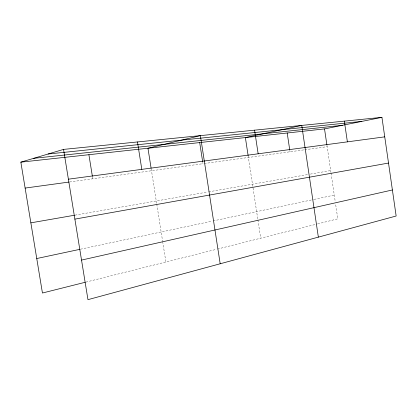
<?xml version="1.0" encoding="UTF-8"?>
<svg xmlns="http://www.w3.org/2000/svg" width="417" height="417" viewBox="0 0 417 417"><rect width="100%" height="100%" fill="white"/><g stroke="black" fill="none" stroke-linecap="round" stroke-linejoin="round"><path stroke-width="0.31" stroke-dasharray="2.08 1.56" d="M85.855 282.116L216.204 249.371M217.46 249.058L317.087 224.028M317.712 223.872L337.786 218.831L335.607 204.075M80.507 249.199L211.846 221.192M213.108 220.927L313.443 199.535M314.074 199.399L334.283 195.088M74.977 215.156L207.343 192.07M208.615 191.846L307.772 174.551M310.316 174.108L330.671 170.558M69.587 181.984L202.959 163.704L202.761 162.427M204.236 163.532L304.097 149.844M304.738 149.755L327.147 146.685M92.475 176.902L92.782 178.804M151.204 168.828L156.667 203.506M156.766 204.142L162.567 240.943M162.672 241.579L165.893 262.012M248.12 155.551L257.795 219.233M257.894 219.863L260.682 238.201M289.825 150.521L290.013 151.778M326.964 145.418L330.947 172.445M331.041 173.076L335.232 201.505"/><path stroke-width="0.63" d="M85.224 282.273L42.445 293.021L20.85 162.156L63.551 149.401L381.936 117.344L396.15 216.016L87.961 299.656L63.551 149.401M81.534 260.083L392.397 189.97M36.753 258.53L79.871 249.335M20.85 162.156L324.53 128.91L381.936 117.344M74.878 219.123L388.524 163.057M30.863 222.845L74.335 215.266M25.124 188.077L68.941 182.073M68.388 179.185L384.745 136.854M33.668 158.33L342.315 125.324M48.122 154.009L361.8 121.399M88.899 154.707L92.371 176.266M137.469 141.957L141.806 169.359M151.1 168.181L147.957 148.243L200.379 135.624L220.186 263.773M199.691 142.578L202.662 161.786M254.573 130.167L258.149 153.795M248.12 155.551L245.384 137.574L301.746 125.418L318.353 237.127M287.204 132.997L289.732 149.896M324.53 128.91L326.871 144.782M344.348 121.128L347.382 141.853"/></g></svg>
